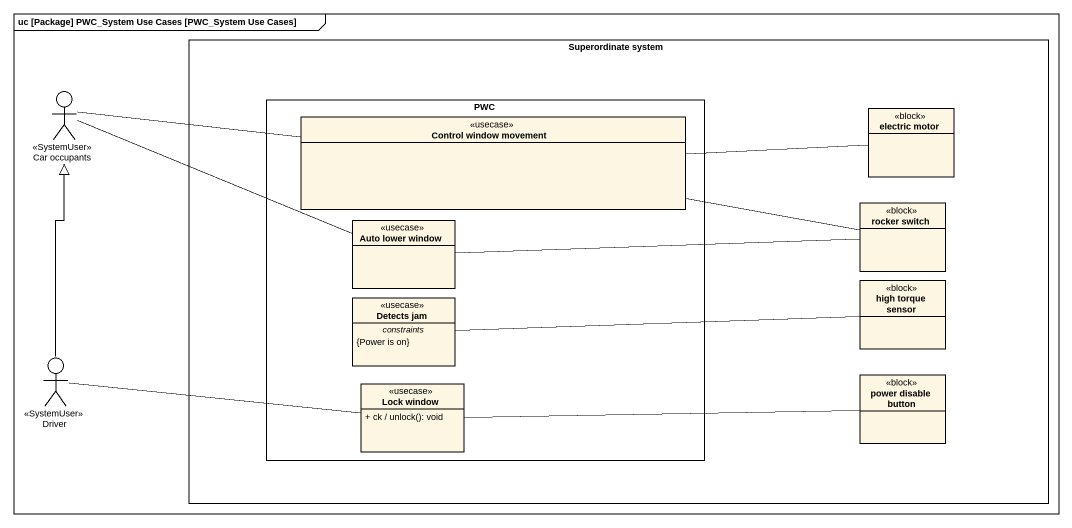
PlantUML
@startuml
mainframe uc [Package] PWC_System Use Cases [PWC_System Use Cases]
allowmixing
hide circle
hide empty members
skinparam classAttributeIconSize 0
rectangle "Superordinate system" as Superordinate_system {
  rectangle PWC {
    class "Control window movement" as Control_window_movement <<usecase>>
    class "Auto lower window" as Auto_lower_window <<usecase>>
    class "Detects jam" as Detects_jam <<usecase>> {
      -- constraints --
      {Power is on}
    }
    class "Lock window" as Lock_window <<usecase>> {
      + ck / unlock(): void
    }
  }
  class "electric motor" as electric_motor <<block>>
  class "rocker switch" as rocker_switch <<block>>
  class "high torque sensor" as high_torque_sensor <<block>>
  class "power disable button" as power_disable_button <<block>>
}
actor "Car occupants" as Car_occupants <<SystemUser>>
actor Driver <<SystemUser>>
Car_occupants -right- Control_window_movement
Car_occupants -right- Auto_lower_window
Control_window_movement -right- electric_motor
Control_window_movement -right- rocker_switch
Auto_lower_window -right- rocker_switch
Detects_jam -right- high_torque_sensor
Driver -up-|> Car_occupants
Driver -right- Lock_window
Lock_window -right- power_disable_button
@enduml
